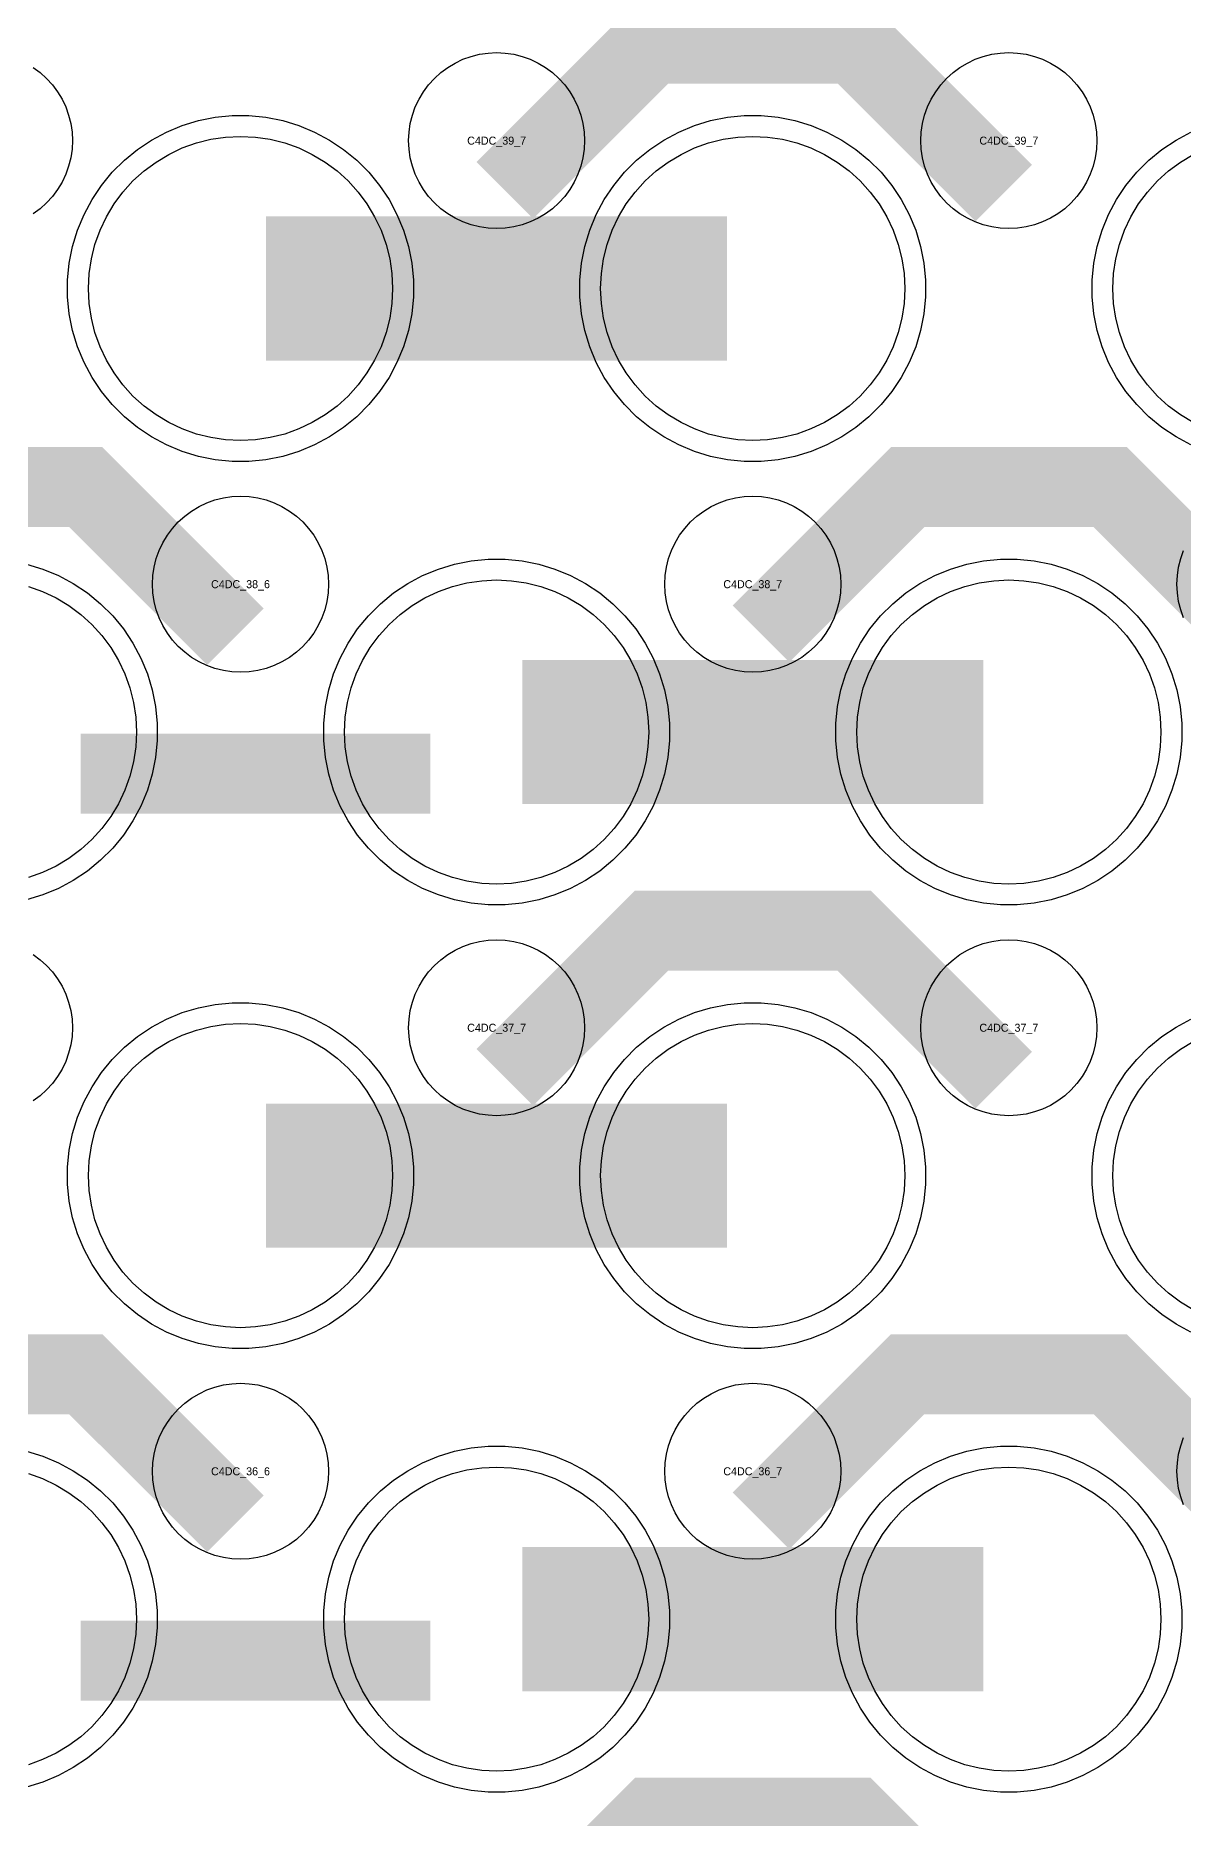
# Model space of a CAD drawing. Extents: x -11880 to 11880, y -14992 to 14992.
# Drawn here: x -9904 to -9546, y -9913 to -9357 of the extents above; entities that cross this region are included whole.
import ezdxf
from ezdxf.enums import TextEntityAlignment as Align

# ---------------------------------------------------------------- set-up
doc = ezdxf.new("R2010")
doc.units = 0
doc.header["$MEASUREMENT"] = 0
for name, color, linetype in [('GDS_775_DT_237', 138, 'CONTINUOUS'), ('RDL1_FS', 34, 'CONTINUOUS'), ('RDL_BS', 160, 'CONTINUOUS')]:
    doc.layers.add(name, color=color, linetype=linetype)

msp = doc.modelspace()

# ---------------------------------------------------------------- linework, layer by layer
at = {"layer": 'RDL1_FS'}
for points in [[(-9840, -9483.074), (-9844.657, -9482.845), (-9849.268, -9482.161), (-9853.791, -9481.029), (-9858.181, -9479.457), (-9862.395, -9477.465), (-9866.395, -9475.067), (-9870.14, -9472.289), (-9873.594, -9469.159), (-9876.724, -9465.705), (-9879.502, -9461.96), (-9881.9, -9457.96), (-9883.892, -9453.746), (-9885.464, -9449.356), (-9886.596, -9444.833), (-9887.28, -9440.222), (-9887.509, -9435.565), (-9887.28, -9430.908), (-9886.596, -9426.297), (-9885.464, -9421.774), (-9883.892, -9417.384), (-9881.9, -9413.17), (-9879.502, -9409.17), (-9876.724, -9405.425), (-9873.594, -9401.971), (-9870.14, -9398.841), (-9866.395, -9396.063), (-9862.395, -9393.665), (-9858.181, -9391.673), (-9853.791, -9390.101), (-9849.268, -9388.969), (-9844.657, -9388.285), (-9840, -9388.056), (-9835.343, -9388.285), (-9830.732, -9388.969), (-9826.209, -9390.101), (-9821.819, -9391.673), (-9817.605, -9393.665), (-9813.605, -9396.063), (-9809.86, -9398.841), (-9806.406, -9401.971), (-9803.276, -9405.425), (-9800.498, -9409.17), (-9798.1, -9413.17), (-9796.108, -9417.384), (-9794.536, -9421.774), (-9793.404, -9426.297), (-9792.72, -9430.908), (-9792.491, -9435.565), (-9792.72, -9440.222), (-9793.404, -9444.833), (-9794.536, -9449.356), (-9796.108, -9453.746), (-9798.1, -9457.96), (-9800.498, -9461.96), (-9803.276, -9465.705), (-9806.406, -9469.159), (-9809.86, -9472.289), (-9813.605, -9475.067), (-9817.605, -9477.465), (-9821.819, -9479.457), (-9826.209, -9481.029), (-9830.732, -9482.161), (-9835.343, -9482.845)], [(-9680, -9483.074), (-9684.657, -9482.845), (-9689.268, -9482.161), (-9693.791, -9481.029), (-9698.181, -9479.457), (-9702.395, -9477.465), (-9706.395, -9475.067), (-9710.14, -9472.289), (-9713.594, -9469.159), (-9716.724, -9465.705), (-9719.502, -9461.96), (-9721.9, -9457.96), (-9723.892, -9453.746), (-9725.464, -9449.356), (-9726.596, -9444.833), (-9727.28, -9440.222), (-9727.509, -9435.565), (-9727.28, -9430.908), (-9726.596, -9426.297), (-9725.464, -9421.774), (-9723.892, -9417.384), (-9721.9, -9413.17), (-9719.502, -9409.17), (-9716.724, -9405.425), (-9713.594, -9401.971), (-9710.14, -9398.841), (-9706.395, -9396.063), (-9702.395, -9393.665), (-9698.181, -9391.673), (-9693.791, -9390.101), (-9689.268, -9388.969), (-9684.657, -9388.285), (-9680, -9388.056), (-9675.343, -9388.285), (-9670.732, -9388.969), (-9666.209, -9390.101), (-9661.819, -9391.673), (-9657.605, -9393.665), (-9653.605, -9396.063), (-9649.86, -9398.841), (-9646.406, -9401.971), (-9643.276, -9405.425), (-9640.498, -9409.17), (-9638.1, -9413.17), (-9636.108, -9417.384), (-9634.536, -9421.774), (-9633.404, -9426.297), (-9632.72, -9430.908), (-9632.491, -9435.565), (-9632.72, -9440.222), (-9633.404, -9444.833), (-9634.536, -9449.356), (-9636.108, -9453.746), (-9638.1, -9457.96), (-9640.498, -9461.96), (-9643.276, -9465.705), (-9646.406, -9469.159), (-9649.86, -9472.289), (-9653.605, -9475.067), (-9657.605, -9477.465), (-9661.819, -9479.457), (-9666.209, -9481.029), (-9670.732, -9482.161), (-9675.343, -9482.845)], [(-9760, -9621.639), (-9764.657, -9621.41), (-9769.268, -9620.726), (-9773.791, -9619.594), (-9778.181, -9618.022), (-9782.395, -9616.03), (-9786.395, -9613.632), (-9790.14, -9610.854), (-9793.594, -9607.724), (-9796.724, -9604.27), (-9799.502, -9600.525), (-9801.9, -9596.525), (-9803.892, -9592.311), (-9805.464, -9587.921), (-9806.596, -9583.398), (-9807.28, -9578.787), (-9807.509, -9574.13), (-9807.28, -9569.473), (-9806.596, -9564.862), (-9805.464, -9560.339), (-9803.892, -9555.949), (-9801.9, -9551.735), (-9799.502, -9547.735), (-9796.724, -9543.99), (-9793.594, -9540.536), (-9790.14, -9537.406), (-9786.395, -9534.628), (-9782.395, -9532.23), (-9778.181, -9530.238), (-9773.791, -9528.666), (-9769.268, -9527.534), (-9764.657, -9526.85), (-9760, -9526.621), (-9755.343, -9526.85), (-9750.732, -9527.534), (-9746.209, -9528.666), (-9741.819, -9530.238), (-9737.605, -9532.23), (-9733.605, -9534.628), (-9729.86, -9537.406), (-9726.406, -9540.536), (-9723.276, -9543.99), (-9720.498, -9547.735), (-9718.1, -9551.735), (-9716.108, -9555.949), (-9714.536, -9560.339), (-9713.404, -9564.862), (-9712.72, -9569.473), (-9712.491, -9574.13), (-9712.72, -9578.787), (-9713.404, -9583.398), (-9714.536, -9587.921), (-9716.108, -9592.311), (-9718.1, -9596.525), (-9720.498, -9600.525), (-9723.276, -9604.27), (-9726.406, -9607.724), (-9729.86, -9610.854), (-9733.605, -9613.632), (-9737.605, -9616.03), (-9741.819, -9618.022), (-9746.209, -9619.594), (-9750.732, -9620.726), (-9755.343, -9621.41)], [(-9600, -9621.639), (-9604.657, -9621.41), (-9609.268, -9620.726), (-9613.791, -9619.594), (-9618.181, -9618.022), (-9622.395, -9616.03), (-9626.395, -9613.632), (-9630.14, -9610.854), (-9633.594, -9607.724), (-9636.724, -9604.27), (-9639.502, -9600.525), (-9641.9, -9596.525), (-9643.892, -9592.311), (-9645.464, -9587.921), (-9646.596, -9583.398), (-9647.28, -9578.787), (-9647.509, -9574.13), (-9647.28, -9569.473), (-9646.596, -9564.862), (-9645.464, -9560.339), (-9643.892, -9555.949), (-9641.9, -9551.735), (-9639.502, -9547.735), (-9636.724, -9543.99), (-9633.594, -9540.536), (-9630.14, -9537.406), (-9626.395, -9534.628), (-9622.395, -9532.23), (-9618.181, -9530.238), (-9613.791, -9528.666), (-9609.268, -9527.534), (-9604.657, -9526.85), (-9600, -9526.621), (-9595.343, -9526.85), (-9590.732, -9527.534), (-9586.209, -9528.666), (-9581.819, -9530.238), (-9577.605, -9532.23), (-9573.605, -9534.628), (-9569.86, -9537.406), (-9566.406, -9540.536), (-9563.276, -9543.99), (-9560.498, -9547.735), (-9558.1, -9551.735), (-9556.108, -9555.949), (-9554.536, -9560.339), (-9553.404, -9564.862), (-9552.72, -9569.473), (-9552.491, -9574.13), (-9552.72, -9578.787), (-9553.404, -9583.398), (-9554.536, -9587.921), (-9556.108, -9592.311), (-9558.1, -9596.525), (-9560.498, -9600.525), (-9563.276, -9604.27), (-9566.406, -9607.724), (-9569.86, -9610.854), (-9573.605, -9613.632), (-9577.605, -9616.03), (-9581.819, -9618.022), (-9586.209, -9619.594), (-9590.732, -9620.726), (-9595.343, -9621.41)], [(-9840, -9760.204), (-9844.657, -9759.975), (-9849.268, -9759.291), (-9853.791, -9758.159), (-9858.181, -9756.587), (-9862.395, -9754.595), (-9866.395, -9752.197), (-9870.14, -9749.419), (-9873.594, -9746.289), (-9876.724, -9742.835), (-9879.502, -9739.09), (-9881.9, -9735.09), (-9883.892, -9730.876), (-9885.464, -9726.486), (-9886.596, -9721.963), (-9887.28, -9717.352), (-9887.509, -9712.695), (-9887.28, -9708.038), (-9886.596, -9703.427), (-9885.464, -9698.904), (-9883.892, -9694.514), (-9881.9, -9690.3), (-9879.502, -9686.3), (-9876.724, -9682.555), (-9873.594, -9679.101), (-9870.14, -9675.971), (-9866.395, -9673.193), (-9862.395, -9670.795), (-9858.181, -9668.803), (-9853.791, -9667.231), (-9849.268, -9666.099), (-9844.657, -9665.415), (-9840, -9665.186), (-9835.343, -9665.415), (-9830.732, -9666.099), (-9826.209, -9667.231), (-9821.819, -9668.803), (-9817.605, -9670.795), (-9813.605, -9673.193), (-9809.86, -9675.971), (-9806.406, -9679.101), (-9803.276, -9682.555), (-9800.498, -9686.3), (-9798.1, -9690.3), (-9796.108, -9694.514), (-9794.536, -9698.904), (-9793.404, -9703.427), (-9792.72, -9708.038), (-9792.491, -9712.695), (-9792.72, -9717.352), (-9793.404, -9721.963), (-9794.536, -9726.486), (-9796.108, -9730.876), (-9798.1, -9735.09), (-9800.498, -9739.09), (-9803.276, -9742.835), (-9806.406, -9746.289), (-9809.86, -9749.419), (-9813.605, -9752.197), (-9817.605, -9754.595), (-9821.819, -9756.587), (-9826.209, -9758.159), (-9830.732, -9759.291), (-9835.343, -9759.975)], [(-9680, -9760.204), (-9684.657, -9759.975), (-9689.268, -9759.291), (-9693.791, -9758.159), (-9698.181, -9756.587), (-9702.395, -9754.595), (-9706.395, -9752.197), (-9710.14, -9749.419), (-9713.594, -9746.289), (-9716.724, -9742.835), (-9719.502, -9739.09), (-9721.9, -9735.09), (-9723.892, -9730.876), (-9725.464, -9726.486), (-9726.596, -9721.963), (-9727.28, -9717.352), (-9727.509, -9712.695), (-9727.28, -9708.038), (-9726.596, -9703.427), (-9725.464, -9698.904), (-9723.892, -9694.514), (-9721.9, -9690.3), (-9719.502, -9686.3), (-9716.724, -9682.555), (-9713.594, -9679.101), (-9710.14, -9675.971), (-9706.395, -9673.193), (-9702.395, -9670.795), (-9698.181, -9668.803), (-9693.791, -9667.231), (-9689.268, -9666.099), (-9684.657, -9665.415), (-9680, -9665.186), (-9675.343, -9665.415), (-9670.732, -9666.099), (-9666.209, -9667.231), (-9661.819, -9668.803), (-9657.605, -9670.795), (-9653.605, -9673.193), (-9649.86, -9675.971), (-9646.406, -9679.101), (-9643.276, -9682.555), (-9640.498, -9686.3), (-9638.1, -9690.3), (-9636.108, -9694.514), (-9634.536, -9698.904), (-9633.404, -9703.427), (-9632.72, -9708.038), (-9632.491, -9712.695), (-9632.72, -9717.352), (-9633.404, -9721.963), (-9634.536, -9726.486), (-9636.108, -9730.876), (-9638.1, -9735.09), (-9640.498, -9739.09), (-9643.276, -9742.835), (-9646.406, -9746.289), (-9649.86, -9749.419), (-9653.605, -9752.197), (-9657.605, -9754.595), (-9661.819, -9756.587), (-9666.209, -9758.159), (-9670.732, -9759.291), (-9675.343, -9759.975)], [(-9760, -9898.769), (-9764.657, -9898.54), (-9769.268, -9897.856), (-9773.791, -9896.724), (-9778.181, -9895.152), (-9782.395, -9893.16), (-9786.395, -9890.762), (-9790.14, -9887.984), (-9793.594, -9884.854), (-9796.724, -9881.4), (-9799.502, -9877.655), (-9801.9, -9873.655), (-9803.892, -9869.441), (-9805.464, -9865.051), (-9806.596, -9860.528), (-9807.28, -9855.917), (-9807.509, -9851.26), (-9807.28, -9846.603), (-9806.596, -9841.992), (-9805.464, -9837.469), (-9803.892, -9833.079), (-9801.9, -9828.865), (-9799.502, -9824.865), (-9796.724, -9821.12), (-9793.594, -9817.666), (-9790.14, -9814.536), (-9786.395, -9811.758), (-9782.395, -9809.36), (-9778.181, -9807.368), (-9773.791, -9805.796), (-9769.268, -9804.664), (-9764.657, -9803.98), (-9760, -9803.751), (-9755.343, -9803.98), (-9750.732, -9804.664), (-9746.209, -9805.796), (-9741.819, -9807.368), (-9737.605, -9809.36), (-9733.605, -9811.758), (-9729.86, -9814.536), (-9726.406, -9817.666), (-9723.276, -9821.12), (-9720.498, -9824.865), (-9718.1, -9828.865), (-9716.108, -9833.079), (-9714.536, -9837.469), (-9713.404, -9841.992), (-9712.72, -9846.603), (-9712.491, -9851.26), (-9712.72, -9855.917), (-9713.404, -9860.528), (-9714.536, -9865.051), (-9716.108, -9869.441), (-9718.1, -9873.655), (-9720.498, -9877.655), (-9723.276, -9881.4), (-9726.406, -9884.854), (-9729.86, -9887.984), (-9733.605, -9890.762), (-9737.605, -9893.16), (-9741.819, -9895.152), (-9746.209, -9896.724), (-9750.732, -9897.856), (-9755.343, -9898.54)], [(-9600, -9898.769), (-9604.657, -9898.54), (-9609.268, -9897.856), (-9613.791, -9896.724), (-9618.181, -9895.152), (-9622.395, -9893.16), (-9626.395, -9890.762), (-9630.14, -9887.984), (-9633.594, -9884.854), (-9636.724, -9881.4), (-9639.502, -9877.655), (-9641.9, -9873.655), (-9643.892, -9869.441), (-9645.464, -9865.051), (-9646.596, -9860.528), (-9647.28, -9855.917), (-9647.509, -9851.26), (-9647.28, -9846.603), (-9646.596, -9841.992), (-9645.464, -9837.469), (-9643.892, -9833.079), (-9641.9, -9828.865), (-9639.502, -9824.865), (-9636.724, -9821.12), (-9633.594, -9817.666), (-9630.14, -9814.536), (-9626.395, -9811.758), (-9622.395, -9809.36), (-9618.181, -9807.368), (-9613.791, -9805.796), (-9609.268, -9804.664), (-9604.657, -9803.98), (-9600, -9803.751), (-9595.343, -9803.98), (-9590.732, -9804.664), (-9586.209, -9805.796), (-9581.819, -9807.368), (-9577.605, -9809.36), (-9573.605, -9811.758), (-9569.86, -9814.536), (-9566.406, -9817.666), (-9563.276, -9821.12), (-9560.498, -9824.865), (-9558.1, -9828.865), (-9556.108, -9833.079), (-9554.536, -9837.469), (-9553.404, -9841.992), (-9552.72, -9846.603), (-9552.491, -9851.26), (-9552.72, -9855.917), (-9553.404, -9860.528), (-9554.536, -9865.051), (-9556.108, -9869.441), (-9558.1, -9873.655), (-9560.498, -9877.655), (-9563.276, -9881.4), (-9566.406, -9884.854), (-9569.86, -9887.984), (-9573.605, -9890.762), (-9577.605, -9893.16), (-9581.819, -9895.152), (-9586.209, -9896.724), (-9590.732, -9897.856), (-9595.343, -9898.54)]]:
    msp.add_lwpolyline(points, close=True, dxfattribs=at)
at = {"layer": 'RDL1_FS', "color": 240, "true_color": 0xed1f24}
for points in [[(-9542.395, -9477.465), (-9546.395, -9475.067), (-9550.14, -9472.289), (-9553.594, -9469.159), (-9556.724, -9465.705), (-9559.502, -9461.96), (-9561.9, -9457.96), (-9563.892, -9453.746), (-9565.464, -9449.356), (-9566.596, -9444.833), (-9567.28, -9440.222), (-9567.509, -9435.565), (-9567.28, -9430.908), (-9566.596, -9426.297), (-9565.464, -9421.774), (-9563.892, -9417.384), (-9561.9, -9413.17), (-9559.502, -9409.17), (-9556.724, -9405.425), (-9553.594, -9401.971), (-9550.14, -9398.841), (-9546.395, -9396.063), (-9542.395, -9393.665)], [(-9542.395, -9754.595), (-9546.395, -9752.197), (-9550.14, -9749.419), (-9553.594, -9746.289), (-9556.724, -9742.835), (-9559.502, -9739.09), (-9561.9, -9735.09), (-9563.892, -9730.876), (-9565.464, -9726.486), (-9566.596, -9721.963), (-9567.28, -9717.352), (-9567.509, -9712.695), (-9567.28, -9708.038), (-9566.596, -9703.427), (-9565.464, -9698.904), (-9563.892, -9694.514), (-9561.9, -9690.3), (-9559.502, -9686.3), (-9556.724, -9682.555), (-9553.594, -9679.101), (-9550.14, -9675.971), (-9546.395, -9673.193), (-9542.395, -9670.795)]]:
    msp.add_lwpolyline(points, dxfattribs=at)
at = {"layer": 'RDL1_FS'}
for points in [[(-9831.998, -9435.565, 45, 45, 0), (-9759.998, -9435.565, 45, 45, 0)], [(-9759.998, -9435.565, 45, 45, 0), (-9687.998, -9435.565, 45, 45, 0)], [(-9751.998, -9574.13, 45, 45, 0), (-9679.998, -9574.13, 45, 45, 0)], [(-9679.998, -9574.13, 45, 45, 0), (-9607.998, -9574.13, 45, 45, 0)], [(-9831.998, -9712.695, 45, 45, 0), (-9759.998, -9712.695, 45, 45, 0)], [(-9759.998, -9712.695, 45, 45, 0), (-9687.998, -9712.695, 45, 45, 0)], [(-9751.998, -9851.26, 45, 45, 0), (-9679.998, -9851.26, 45, 45, 0)], [(-9679.998, -9851.26, 45, 45, 0), (-9607.998, -9851.26, 45, 45, 0)]]:
    msp.add_lwpolyline(points, format="xyseb", dxfattribs=at)
for points in [[(-9906.209, -9528.666), (-9901.819, -9530.238), (-9897.605, -9532.23), (-9893.605, -9534.628), (-9889.86, -9537.406), (-9886.406, -9540.536), (-9883.276, -9543.99), (-9880.498, -9547.735), (-9878.1, -9551.735), (-9876.108, -9555.949), (-9874.536, -9560.339), (-9873.404, -9564.862), (-9872.72, -9569.473), (-9872.491, -9574.13), (-9872.72, -9578.787), (-9873.404, -9583.398), (-9874.536, -9587.921), (-9876.108, -9592.311), (-9878.1, -9596.525), (-9880.498, -9600.525), (-9883.276, -9604.27), (-9886.406, -9607.724), (-9889.86, -9610.854), (-9893.605, -9613.632), (-9897.605, -9616.03), (-9901.819, -9618.022), (-9906.209, -9619.594)], [(-9906.209, -9805.796), (-9901.819, -9807.368), (-9897.605, -9809.36), (-9893.605, -9811.758), (-9889.86, -9814.536), (-9886.406, -9817.666), (-9883.276, -9821.12), (-9880.498, -9824.865), (-9878.1, -9828.865), (-9876.108, -9833.079), (-9874.536, -9837.469), (-9873.404, -9841.992), (-9872.72, -9846.603), (-9872.491, -9851.26), (-9872.72, -9855.917), (-9873.404, -9860.528), (-9874.536, -9865.051), (-9876.108, -9869.441), (-9878.1, -9873.655), (-9880.498, -9877.655), (-9883.276, -9881.4), (-9886.406, -9884.854), (-9889.86, -9887.984), (-9893.605, -9890.762), (-9897.605, -9893.16), (-9901.819, -9895.152), (-9906.209, -9896.724)]]:
    msp.add_lwpolyline(points, dxfattribs=at)
at = {"layer": 'RDL_BS'}
for points in [[(-9757.438, -9404.879, 25, 25, 0), (-9711.623, -9359.064, 25, 25, 0), (-9678.07, -9359.064, 25, 25, 0)], [(-9601.599, -9405.778, 25, 25, 0), (-9648.313, -9359.064, 25, 25, 0), (-9678.071, -9359.064, 25, 25, 0)], [(-9841.599, -9544.343, 25, 25, 0), (-9888.313, -9497.629, 25, 25, 0), (-9918.071, -9497.629, 25, 25, 0)], [(-9677.438, -9543.444, 25, 25, 0), (-9631.623, -9497.629, 25, 25, 0), (-9598.07, -9497.629, 25, 25, 0)], [(-9521.599, -9544.343, 25, 25, 0), (-9568.313, -9497.629, 25, 25, 0), (-9598.071, -9497.629, 25, 25, 0)], [(-9889.984, -9587.143, 25, 25, 0), (-9780.719, -9587.143, 25, 25, 0)], [(-9757.438, -9682.009, 25, 25, 0), (-9711.623, -9636.194, 25, 25, 0), (-9678.07, -9636.194, 25, 25, 0)], [(-9601.599, -9682.908, 25, 25, 0), (-9648.313, -9636.194, 25, 25, 0), (-9678.071, -9636.194, 25, 25, 0)], [(-9841.599, -9821.473, 25, 25, 0), (-9888.313, -9774.759, 25, 25, 0), (-9918.071, -9774.759, 25, 25, 0)], [(-9677.438, -9820.574, 25, 25, 0), (-9631.623, -9774.759, 25, 25, 0), (-9598.07, -9774.759, 25, 25, 0)], [(-9521.599, -9821.473, 25, 25, 0), (-9568.313, -9774.759, 25, 25, 0), (-9598.071, -9774.759, 25, 25, 0)], [(-9889.984, -9864.273, 25, 25, 0), (-9780.719, -9864.273, 25, 25, 0)], [(-9757.438, -9959.134, 25, 25, 0), (-9711.623, -9913.319, 25, 25, 0), (-9678.07, -9913.319, 25, 25, 0)], [(-9601.599, -9960.033, 25, 25, 0), (-9648.313, -9913.319, 25, 25, 0), (-9678.071, -9913.319, 25, 25, 0)]]:
    msp.add_lwpolyline(points, format="xyseb", dxfattribs=at)
for points in [[(-9904.72, -9366.52), (-9902.557, -9368.123), (-9900.558, -9369.935), (-9898.746, -9371.934), (-9897.143, -9374.097), (-9895.75, -9376.421), (-9894.598, -9378.858), (-9893.691, -9381.393), (-9893.034, -9384.012), (-9892.638, -9386.684), (-9892.506, -9389.377), (-9892.638, -9392.07), (-9893.034, -9394.742), (-9893.691, -9397.361), (-9894.598, -9399.896), (-9895.75, -9402.333), (-9897.143, -9404.657), (-9898.746, -9406.82), (-9900.558, -9408.819), (-9902.557, -9410.631), (-9904.72, -9412.234)], [(-9545.402, -9538.461), (-9546.309, -9535.926), (-9546.966, -9533.307), (-9547.362, -9530.635), (-9547.494, -9527.942), (-9547.362, -9525.249), (-9546.966, -9522.577), (-9546.309, -9519.958), (-9545.402, -9517.423)], [(-9906.835, -9521.693), (-9901.795, -9523.224), (-9896.885, -9525.255), (-9892.223, -9527.747), (-9887.809, -9530.694), (-9883.708, -9534.056), (-9879.926, -9537.838), (-9876.564, -9541.939), (-9873.617, -9546.353), (-9871.125, -9551.015), (-9869.094, -9555.925), (-9867.563, -9560.965), (-9866.517, -9566.192), (-9866, -9571.486), (-9866, -9576.774), (-9866.517, -9582.068), (-9867.563, -9587.295), (-9869.094, -9592.335), (-9871.125, -9597.245), (-9873.617, -9601.907), (-9876.564, -9606.321), (-9879.926, -9610.422), (-9883.708, -9614.204), (-9887.809, -9617.566), (-9892.223, -9620.513), (-9896.885, -9623.005), (-9901.795, -9625.036), (-9906.835, -9626.567)], [(-9904.72, -9643.65), (-9902.557, -9645.253), (-9900.558, -9647.065), (-9898.746, -9649.064), (-9897.143, -9651.227), (-9895.75, -9653.551), (-9894.598, -9655.988), (-9893.691, -9658.523), (-9893.034, -9661.142), (-9892.638, -9663.814), (-9892.506, -9666.507), (-9892.638, -9669.2), (-9893.034, -9671.872), (-9893.691, -9674.491), (-9894.598, -9677.026), (-9895.75, -9679.463), (-9897.143, -9681.787), (-9898.746, -9683.95), (-9900.558, -9685.949), (-9902.557, -9687.761), (-9904.72, -9689.364)], [(-9545.402, -9815.591), (-9546.309, -9813.056), (-9546.966, -9810.437), (-9547.362, -9807.765), (-9547.494, -9805.072), (-9547.362, -9802.379), (-9546.966, -9799.707), (-9546.309, -9797.088), (-9545.402, -9794.553)], [(-9906.835, -9798.823), (-9901.795, -9800.354), (-9896.885, -9802.385), (-9892.223, -9804.877), (-9887.809, -9807.824), (-9883.708, -9811.186), (-9879.926, -9814.968), (-9876.564, -9819.069), (-9873.617, -9823.483), (-9871.125, -9828.145), (-9869.094, -9833.055), (-9867.563, -9838.095), (-9866.517, -9843.322), (-9866, -9848.616), (-9866, -9853.904), (-9866.517, -9859.198), (-9867.563, -9864.425), (-9869.094, -9869.465), (-9871.125, -9874.375), (-9873.617, -9879.037), (-9876.564, -9883.451), (-9879.926, -9887.552), (-9883.708, -9891.334), (-9887.809, -9894.696), (-9892.223, -9897.643), (-9896.885, -9900.135), (-9901.795, -9902.166), (-9906.835, -9903.697)]]:
    msp.add_lwpolyline(points, dxfattribs=at)
for points in [[(-9760, -9416.871), (-9762.693, -9416.739), (-9765.365, -9416.343), (-9767.984, -9415.686), (-9770.519, -9414.779), (-9772.956, -9413.627), (-9775.28, -9412.234), (-9777.443, -9410.631), (-9779.442, -9408.819), (-9781.254, -9406.82), (-9782.857, -9404.657), (-9784.25, -9402.333), (-9785.402, -9399.896), (-9786.309, -9397.361), (-9786.966, -9394.742), (-9787.362, -9392.07), (-9787.494, -9389.377), (-9787.362, -9386.684), (-9786.966, -9384.012), (-9786.309, -9381.393), (-9785.402, -9378.858), (-9784.25, -9376.421), (-9782.857, -9374.097), (-9781.254, -9371.934), (-9779.442, -9369.935), (-9777.443, -9368.123), (-9775.28, -9366.52), (-9772.956, -9365.127), (-9770.519, -9363.975), (-9767.984, -9363.068), (-9765.365, -9362.411), (-9762.693, -9362.015), (-9760, -9361.883), (-9757.307, -9362.015), (-9754.635, -9362.411), (-9752.016, -9363.068), (-9749.481, -9363.975), (-9747.044, -9365.127), (-9744.72, -9366.52), (-9742.557, -9368.123), (-9740.558, -9369.935), (-9738.746, -9371.934), (-9737.143, -9374.097), (-9735.75, -9376.421), (-9734.598, -9378.858), (-9733.691, -9381.393), (-9733.034, -9384.012), (-9732.638, -9386.684), (-9732.506, -9389.377), (-9732.638, -9392.07), (-9733.034, -9394.742), (-9733.691, -9397.361), (-9734.598, -9399.896), (-9735.75, -9402.333), (-9737.143, -9404.657), (-9738.746, -9406.82), (-9740.558, -9408.819), (-9742.557, -9410.631), (-9744.72, -9412.234), (-9747.044, -9413.627), (-9749.481, -9414.779), (-9752.016, -9415.686), (-9754.635, -9416.343), (-9757.307, -9416.739)], [(-9600, -9416.871), (-9602.693, -9416.739), (-9605.365, -9416.343), (-9607.984, -9415.686), (-9610.519, -9414.779), (-9612.956, -9413.627), (-9615.28, -9412.234), (-9617.443, -9410.631), (-9619.442, -9408.819), (-9621.254, -9406.82), (-9622.857, -9404.657), (-9624.25, -9402.333), (-9625.402, -9399.896), (-9626.309, -9397.361), (-9626.966, -9394.742), (-9627.362, -9392.07), (-9627.494, -9389.377), (-9627.362, -9386.684), (-9626.966, -9384.012), (-9626.309, -9381.393), (-9625.402, -9378.858), (-9624.25, -9376.421), (-9622.857, -9374.097), (-9621.254, -9371.934), (-9619.442, -9369.935), (-9617.443, -9368.123), (-9615.28, -9366.52), (-9612.956, -9365.127), (-9610.519, -9363.975), (-9607.984, -9363.068), (-9605.365, -9362.411), (-9602.693, -9362.015), (-9600, -9361.883), (-9597.307, -9362.015), (-9594.635, -9362.411), (-9592.016, -9363.068), (-9589.481, -9363.975), (-9587.044, -9365.127), (-9584.72, -9366.52), (-9582.557, -9368.123), (-9580.558, -9369.935), (-9578.746, -9371.934), (-9577.143, -9374.097), (-9575.75, -9376.421), (-9574.598, -9378.858), (-9573.691, -9381.393), (-9573.034, -9384.012), (-9572.638, -9386.684), (-9572.506, -9389.377), (-9572.638, -9392.07), (-9573.034, -9394.742), (-9573.691, -9397.361), (-9574.598, -9399.896), (-9575.75, -9402.333), (-9577.143, -9404.657), (-9578.746, -9406.82), (-9580.558, -9408.819), (-9582.557, -9410.631), (-9584.72, -9412.234), (-9587.044, -9413.627), (-9589.481, -9414.779), (-9592.016, -9415.686), (-9594.635, -9416.343), (-9597.307, -9416.739)], [(-9842.644, -9489.565), (-9847.938, -9489.048), (-9853.165, -9488.002), (-9858.205, -9486.471), (-9863.115, -9484.44), (-9867.777, -9481.948), (-9872.191, -9479.001), (-9876.292, -9475.639), (-9880.074, -9471.857), (-9883.436, -9467.756), (-9886.383, -9463.342), (-9888.875, -9458.68), (-9890.906, -9453.77), (-9892.437, -9448.73), (-9893.483, -9443.503), (-9894, -9438.209), (-9894, -9432.921), (-9893.483, -9427.627), (-9892.437, -9422.4), (-9890.906, -9417.36), (-9888.875, -9412.45), (-9886.383, -9407.788), (-9883.436, -9403.374), (-9880.074, -9399.273), (-9876.292, -9395.491), (-9872.191, -9392.129), (-9867.777, -9389.182), (-9863.115, -9386.69), (-9858.205, -9384.659), (-9853.165, -9383.128), (-9847.938, -9382.082), (-9842.644, -9381.565), (-9837.356, -9381.565), (-9832.062, -9382.082), (-9826.835, -9383.128), (-9821.795, -9384.659), (-9816.885, -9386.69), (-9812.223, -9389.182), (-9807.809, -9392.129), (-9803.708, -9395.491), (-9799.926, -9399.273), (-9796.564, -9403.374), (-9793.617, -9407.788), (-9791.125, -9412.45), (-9789.094, -9417.36), (-9787.563, -9422.4), (-9786.517, -9427.627), (-9786, -9432.921), (-9786, -9438.209), (-9786.517, -9443.503), (-9787.563, -9448.73), (-9789.094, -9453.77), (-9791.125, -9458.68), (-9793.617, -9463.342), (-9796.564, -9467.756), (-9799.926, -9471.857), (-9803.708, -9475.639), (-9807.809, -9479.001), (-9812.223, -9481.948), (-9816.885, -9484.44), (-9821.795, -9486.471), (-9826.835, -9488.002), (-9832.062, -9489.048), (-9837.356, -9489.565)], [(-9682.644, -9489.565), (-9687.938, -9489.048), (-9693.165, -9488.002), (-9698.205, -9486.471), (-9703.115, -9484.44), (-9707.777, -9481.948), (-9712.191, -9479.001), (-9716.292, -9475.639), (-9720.074, -9471.857), (-9723.436, -9467.756), (-9726.383, -9463.342), (-9728.875, -9458.68), (-9730.906, -9453.77), (-9732.437, -9448.73), (-9733.483, -9443.503), (-9734, -9438.209), (-9734, -9432.921), (-9733.483, -9427.627), (-9732.437, -9422.4), (-9730.906, -9417.36), (-9728.875, -9412.45), (-9726.383, -9407.788), (-9723.436, -9403.374), (-9720.074, -9399.273), (-9716.292, -9395.491), (-9712.191, -9392.129), (-9707.777, -9389.182), (-9703.115, -9386.69), (-9698.205, -9384.659), (-9693.165, -9383.128), (-9687.938, -9382.082), (-9682.644, -9381.565), (-9677.356, -9381.565), (-9672.062, -9382.082), (-9666.835, -9383.128), (-9661.795, -9384.659), (-9656.885, -9386.69), (-9652.223, -9389.182), (-9647.809, -9392.129), (-9643.708, -9395.491), (-9639.926, -9399.273), (-9636.564, -9403.374), (-9633.617, -9407.788), (-9631.125, -9412.45), (-9629.094, -9417.36), (-9627.563, -9422.4), (-9626.517, -9427.627), (-9626, -9432.921), (-9626, -9438.209), (-9626.517, -9443.503), (-9627.563, -9448.73), (-9629.094, -9453.77), (-9631.125, -9458.68), (-9633.617, -9463.342), (-9636.564, -9467.756), (-9639.926, -9471.857), (-9643.708, -9475.639), (-9647.809, -9479.001), (-9652.223, -9481.948), (-9656.885, -9484.44), (-9661.795, -9486.471), (-9666.835, -9488.002), (-9672.062, -9489.048), (-9677.356, -9489.565)], [(-9840, -9555.436), (-9842.693, -9555.304), (-9845.365, -9554.908), (-9847.984, -9554.251), (-9850.519, -9553.344), (-9852.956, -9552.192), (-9855.28, -9550.799), (-9857.443, -9549.196), (-9859.442, -9547.384), (-9861.254, -9545.385), (-9862.857, -9543.222), (-9864.25, -9540.898), (-9865.402, -9538.461), (-9866.309, -9535.926), (-9866.966, -9533.307), (-9867.362, -9530.635), (-9867.494, -9527.942), (-9867.362, -9525.249), (-9866.966, -9522.577), (-9866.309, -9519.958), (-9865.402, -9517.423), (-9864.25, -9514.986), (-9862.857, -9512.662), (-9861.254, -9510.499), (-9859.442, -9508.5), (-9857.443, -9506.688), (-9855.28, -9505.085), (-9852.956, -9503.692), (-9850.519, -9502.54), (-9847.984, -9501.633), (-9845.365, -9500.976), (-9842.693, -9500.58), (-9840, -9500.448), (-9837.307, -9500.58), (-9834.635, -9500.976), (-9832.016, -9501.633), (-9829.481, -9502.54), (-9827.044, -9503.692), (-9824.72, -9505.085), (-9822.557, -9506.688), (-9820.558, -9508.5), (-9818.746, -9510.499), (-9817.143, -9512.662), (-9815.75, -9514.986), (-9814.598, -9517.423), (-9813.691, -9519.958), (-9813.034, -9522.577), (-9812.638, -9525.249), (-9812.506, -9527.942), (-9812.638, -9530.635), (-9813.034, -9533.307), (-9813.691, -9535.926), (-9814.598, -9538.461), (-9815.75, -9540.898), (-9817.143, -9543.222), (-9818.746, -9545.385), (-9820.558, -9547.384), (-9822.557, -9549.196), (-9824.72, -9550.799), (-9827.044, -9552.192), (-9829.481, -9553.344), (-9832.016, -9554.251), (-9834.635, -9554.908), (-9837.307, -9555.304)], [(-9680, -9555.436), (-9682.693, -9555.304), (-9685.365, -9554.908), (-9687.984, -9554.251), (-9690.519, -9553.344), (-9692.956, -9552.192), (-9695.28, -9550.799), (-9697.443, -9549.196), (-9699.442, -9547.384), (-9701.254, -9545.385), (-9702.857, -9543.222), (-9704.25, -9540.898), (-9705.402, -9538.461), (-9706.309, -9535.926), (-9706.966, -9533.307), (-9707.362, -9530.635), (-9707.494, -9527.942), (-9707.362, -9525.249), (-9706.966, -9522.577), (-9706.309, -9519.958), (-9705.402, -9517.423), (-9704.25, -9514.986), (-9702.857, -9512.662), (-9701.254, -9510.499), (-9699.442, -9508.5), (-9697.443, -9506.688), (-9695.28, -9505.085), (-9692.956, -9503.692), (-9690.519, -9502.54), (-9687.984, -9501.633), (-9685.365, -9500.976), (-9682.693, -9500.58), (-9680, -9500.448), (-9677.307, -9500.58), (-9674.635, -9500.976), (-9672.016, -9501.633), (-9669.481, -9502.54), (-9667.044, -9503.692), (-9664.72, -9505.085), (-9662.557, -9506.688), (-9660.558, -9508.5), (-9658.746, -9510.499), (-9657.143, -9512.662), (-9655.75, -9514.986), (-9654.598, -9517.423), (-9653.691, -9519.958), (-9653.034, -9522.577), (-9652.638, -9525.249), (-9652.506, -9527.942), (-9652.638, -9530.635), (-9653.034, -9533.307), (-9653.691, -9535.926), (-9654.598, -9538.461), (-9655.75, -9540.898), (-9657.143, -9543.222), (-9658.746, -9545.385), (-9660.558, -9547.384), (-9662.557, -9549.196), (-9664.72, -9550.799), (-9667.044, -9552.192), (-9669.481, -9553.344), (-9672.016, -9554.251), (-9674.635, -9554.908), (-9677.307, -9555.304)], [(-9762.644, -9628.13), (-9767.938, -9627.613), (-9773.165, -9626.567), (-9778.205, -9625.036), (-9783.115, -9623.005), (-9787.777, -9620.513), (-9792.191, -9617.566), (-9796.292, -9614.204), (-9800.074, -9610.422), (-9803.436, -9606.321), (-9806.383, -9601.907), (-9808.875, -9597.245), (-9810.906, -9592.335), (-9812.437, -9587.295), (-9813.483, -9582.068), (-9814, -9576.774), (-9814, -9571.486), (-9813.483, -9566.192), (-9812.437, -9560.965), (-9810.906, -9555.925), (-9808.875, -9551.015), (-9806.383, -9546.353), (-9803.436, -9541.939), (-9800.074, -9537.838), (-9796.292, -9534.056), (-9792.191, -9530.694), (-9787.777, -9527.747), (-9783.115, -9525.255), (-9778.205, -9523.224), (-9773.165, -9521.693), (-9767.938, -9520.647), (-9762.644, -9520.13), (-9757.356, -9520.13), (-9752.062, -9520.647), (-9746.835, -9521.693), (-9741.795, -9523.224), (-9736.885, -9525.255), (-9732.223, -9527.747), (-9727.809, -9530.694), (-9723.708, -9534.056), (-9719.926, -9537.838), (-9716.564, -9541.939), (-9713.617, -9546.353), (-9711.125, -9551.015), (-9709.094, -9555.925), (-9707.563, -9560.965), (-9706.517, -9566.192), (-9706, -9571.486), (-9706, -9576.774), (-9706.517, -9582.068), (-9707.563, -9587.295), (-9709.094, -9592.335), (-9711.125, -9597.245), (-9713.617, -9601.907), (-9716.564, -9606.321), (-9719.926, -9610.422), (-9723.708, -9614.204), (-9727.809, -9617.566), (-9732.223, -9620.513), (-9736.885, -9623.005), (-9741.795, -9625.036), (-9746.835, -9626.567), (-9752.062, -9627.613), (-9757.356, -9628.13)], [(-9602.644, -9628.13), (-9607.938, -9627.613), (-9613.165, -9626.567), (-9618.205, -9625.036), (-9623.115, -9623.005), (-9627.777, -9620.513), (-9632.191, -9617.566), (-9636.292, -9614.204), (-9640.074, -9610.422), (-9643.436, -9606.321), (-9646.383, -9601.907), (-9648.875, -9597.245), (-9650.906, -9592.335), (-9652.437, -9587.295), (-9653.483, -9582.068), (-9654, -9576.774), (-9654, -9571.486), (-9653.483, -9566.192), (-9652.437, -9560.965), (-9650.906, -9555.925), (-9648.875, -9551.015), (-9646.383, -9546.353), (-9643.436, -9541.939), (-9640.074, -9537.838), (-9636.292, -9534.056), (-9632.191, -9530.694), (-9627.777, -9527.747), (-9623.115, -9525.255), (-9618.205, -9523.224), (-9613.165, -9521.693), (-9607.938, -9520.647), (-9602.644, -9520.13), (-9597.356, -9520.13), (-9592.062, -9520.647), (-9586.835, -9521.693), (-9581.795, -9523.224), (-9576.885, -9525.255), (-9572.223, -9527.747), (-9567.809, -9530.694), (-9563.708, -9534.056), (-9559.926, -9537.838), (-9556.564, -9541.939), (-9553.617, -9546.353), (-9551.125, -9551.015), (-9549.094, -9555.925), (-9547.563, -9560.965), (-9546.517, -9566.192), (-9546, -9571.486), (-9546, -9576.774), (-9546.517, -9582.068), (-9547.563, -9587.295), (-9549.094, -9592.335), (-9551.125, -9597.245), (-9553.617, -9601.907), (-9556.564, -9606.321), (-9559.926, -9610.422), (-9563.708, -9614.204), (-9567.809, -9617.566), (-9572.223, -9620.513), (-9576.885, -9623.005), (-9581.795, -9625.036), (-9586.835, -9626.567), (-9592.062, -9627.613), (-9597.356, -9628.13)], [(-9760, -9694.001), (-9762.693, -9693.869), (-9765.365, -9693.473), (-9767.984, -9692.816), (-9770.519, -9691.909), (-9772.956, -9690.757), (-9775.28, -9689.364), (-9777.443, -9687.761), (-9779.442, -9685.949), (-9781.254, -9683.95), (-9782.857, -9681.787), (-9784.25, -9679.463), (-9785.402, -9677.026), (-9786.309, -9674.491), (-9786.966, -9671.872), (-9787.362, -9669.2), (-9787.494, -9666.507), (-9787.362, -9663.814), (-9786.966, -9661.142), (-9786.309, -9658.523), (-9785.402, -9655.988), (-9784.25, -9653.551), (-9782.857, -9651.227), (-9781.254, -9649.064), (-9779.442, -9647.065), (-9777.443, -9645.253), (-9775.28, -9643.65), (-9772.956, -9642.257), (-9770.519, -9641.105), (-9767.984, -9640.198), (-9765.365, -9639.541), (-9762.693, -9639.145), (-9760, -9639.013), (-9757.307, -9639.145), (-9754.635, -9639.541), (-9752.016, -9640.198), (-9749.481, -9641.105), (-9747.044, -9642.257), (-9744.72, -9643.65), (-9742.557, -9645.253), (-9740.558, -9647.065), (-9738.746, -9649.064), (-9737.143, -9651.227), (-9735.75, -9653.551), (-9734.598, -9655.988), (-9733.691, -9658.523), (-9733.034, -9661.142), (-9732.638, -9663.814), (-9732.506, -9666.507), (-9732.638, -9669.2), (-9733.034, -9671.872), (-9733.691, -9674.491), (-9734.598, -9677.026), (-9735.75, -9679.463), (-9737.143, -9681.787), (-9738.746, -9683.95), (-9740.558, -9685.949), (-9742.557, -9687.761), (-9744.72, -9689.364), (-9747.044, -9690.757), (-9749.481, -9691.909), (-9752.016, -9692.816), (-9754.635, -9693.473), (-9757.307, -9693.869)], [(-9600, -9694.001), (-9602.693, -9693.869), (-9605.365, -9693.473), (-9607.984, -9692.816), (-9610.519, -9691.909), (-9612.956, -9690.757), (-9615.28, -9689.364), (-9617.443, -9687.761), (-9619.442, -9685.949), (-9621.254, -9683.95), (-9622.857, -9681.787), (-9624.25, -9679.463), (-9625.402, -9677.026), (-9626.309, -9674.491), (-9626.966, -9671.872), (-9627.362, -9669.2), (-9627.494, -9666.507), (-9627.362, -9663.814), (-9626.966, -9661.142), (-9626.309, -9658.523), (-9625.402, -9655.988), (-9624.25, -9653.551), (-9622.857, -9651.227), (-9621.254, -9649.064), (-9619.442, -9647.065), (-9617.443, -9645.253), (-9615.28, -9643.65), (-9612.956, -9642.257), (-9610.519, -9641.105), (-9607.984, -9640.198), (-9605.365, -9639.541), (-9602.693, -9639.145), (-9600, -9639.013), (-9597.307, -9639.145), (-9594.635, -9639.541), (-9592.016, -9640.198), (-9589.481, -9641.105), (-9587.044, -9642.257), (-9584.72, -9643.65), (-9582.557, -9645.253), (-9580.558, -9647.065), (-9578.746, -9649.064), (-9577.143, -9651.227), (-9575.75, -9653.551), (-9574.598, -9655.988), (-9573.691, -9658.523), (-9573.034, -9661.142), (-9572.638, -9663.814), (-9572.506, -9666.507), (-9572.638, -9669.2), (-9573.034, -9671.872), (-9573.691, -9674.491), (-9574.598, -9677.026), (-9575.75, -9679.463), (-9577.143, -9681.787), (-9578.746, -9683.95), (-9580.558, -9685.949), (-9582.557, -9687.761), (-9584.72, -9689.364), (-9587.044, -9690.757), (-9589.481, -9691.909), (-9592.016, -9692.816), (-9594.635, -9693.473), (-9597.307, -9693.869)], [(-9842.644, -9766.695), (-9847.938, -9766.178), (-9853.165, -9765.132), (-9858.205, -9763.601), (-9863.115, -9761.57), (-9867.777, -9759.078), (-9872.191, -9756.131), (-9876.292, -9752.769), (-9880.074, -9748.987), (-9883.436, -9744.886), (-9886.383, -9740.472), (-9888.875, -9735.81), (-9890.906, -9730.9), (-9892.437, -9725.86), (-9893.483, -9720.633), (-9894, -9715.339), (-9894, -9710.051), (-9893.483, -9704.757), (-9892.437, -9699.53), (-9890.906, -9694.49), (-9888.875, -9689.58), (-9886.383, -9684.918), (-9883.436, -9680.504), (-9880.074, -9676.403), (-9876.292, -9672.621), (-9872.191, -9669.259), (-9867.777, -9666.312), (-9863.115, -9663.82), (-9858.205, -9661.789), (-9853.165, -9660.258), (-9847.938, -9659.212), (-9842.644, -9658.695), (-9837.356, -9658.695), (-9832.062, -9659.212), (-9826.835, -9660.258), (-9821.795, -9661.789), (-9816.885, -9663.82), (-9812.223, -9666.312), (-9807.809, -9669.259), (-9803.708, -9672.621), (-9799.926, -9676.403), (-9796.564, -9680.504), (-9793.617, -9684.918), (-9791.125, -9689.58), (-9789.094, -9694.49), (-9787.563, -9699.53), (-9786.517, -9704.757), (-9786, -9710.051), (-9786, -9715.339), (-9786.517, -9720.633), (-9787.563, -9725.86), (-9789.094, -9730.9), (-9791.125, -9735.81), (-9793.617, -9740.472), (-9796.564, -9744.886), (-9799.926, -9748.987), (-9803.708, -9752.769), (-9807.809, -9756.131), (-9812.223, -9759.078), (-9816.885, -9761.57), (-9821.795, -9763.601), (-9826.835, -9765.132), (-9832.062, -9766.178), (-9837.356, -9766.695)], [(-9682.644, -9766.695), (-9687.938, -9766.178), (-9693.165, -9765.132), (-9698.205, -9763.601), (-9703.115, -9761.57), (-9707.777, -9759.078), (-9712.191, -9756.131), (-9716.292, -9752.769), (-9720.074, -9748.987), (-9723.436, -9744.886), (-9726.383, -9740.472), (-9728.875, -9735.81), (-9730.906, -9730.9), (-9732.437, -9725.86), (-9733.483, -9720.633), (-9734, -9715.339), (-9734, -9710.051), (-9733.483, -9704.757), (-9732.437, -9699.53), (-9730.906, -9694.49), (-9728.875, -9689.58), (-9726.383, -9684.918), (-9723.436, -9680.504), (-9720.074, -9676.403), (-9716.292, -9672.621), (-9712.191, -9669.259), (-9707.777, -9666.312), (-9703.115, -9663.82), (-9698.205, -9661.789), (-9693.165, -9660.258), (-9687.938, -9659.212), (-9682.644, -9658.695), (-9677.356, -9658.695), (-9672.062, -9659.212), (-9666.835, -9660.258), (-9661.795, -9661.789), (-9656.885, -9663.82), (-9652.223, -9666.312), (-9647.809, -9669.259), (-9643.708, -9672.621), (-9639.926, -9676.403), (-9636.564, -9680.504), (-9633.617, -9684.918), (-9631.125, -9689.58), (-9629.094, -9694.49), (-9627.563, -9699.53), (-9626.517, -9704.757), (-9626, -9710.051), (-9626, -9715.339), (-9626.517, -9720.633), (-9627.563, -9725.86), (-9629.094, -9730.9), (-9631.125, -9735.81), (-9633.617, -9740.472), (-9636.564, -9744.886), (-9639.926, -9748.987), (-9643.708, -9752.769), (-9647.809, -9756.131), (-9652.223, -9759.078), (-9656.885, -9761.57), (-9661.795, -9763.601), (-9666.835, -9765.132), (-9672.062, -9766.178), (-9677.356, -9766.695)], [(-9840, -9832.566), (-9842.693, -9832.434), (-9845.365, -9832.038), (-9847.984, -9831.381), (-9850.519, -9830.474), (-9852.956, -9829.322), (-9855.28, -9827.929), (-9857.443, -9826.326), (-9859.442, -9824.514), (-9861.254, -9822.515), (-9862.857, -9820.352), (-9864.25, -9818.028), (-9865.402, -9815.591), (-9866.309, -9813.056), (-9866.966, -9810.437), (-9867.362, -9807.765), (-9867.494, -9805.072), (-9867.362, -9802.379), (-9866.966, -9799.707), (-9866.309, -9797.088), (-9865.402, -9794.553), (-9864.25, -9792.116), (-9862.857, -9789.792), (-9861.254, -9787.629), (-9859.442, -9785.63), (-9857.443, -9783.818), (-9855.28, -9782.215), (-9852.956, -9780.822), (-9850.519, -9779.67), (-9847.984, -9778.763), (-9845.365, -9778.106), (-9842.693, -9777.71), (-9840, -9777.578), (-9837.307, -9777.71), (-9834.635, -9778.106), (-9832.016, -9778.763), (-9829.481, -9779.67), (-9827.044, -9780.822), (-9824.72, -9782.215), (-9822.557, -9783.818), (-9820.558, -9785.63), (-9818.746, -9787.629), (-9817.143, -9789.792), (-9815.75, -9792.116), (-9814.598, -9794.553), (-9813.691, -9797.088), (-9813.034, -9799.707), (-9812.638, -9802.379), (-9812.506, -9805.072), (-9812.638, -9807.765), (-9813.034, -9810.437), (-9813.691, -9813.056), (-9814.598, -9815.591), (-9815.75, -9818.028), (-9817.143, -9820.352), (-9818.746, -9822.515), (-9820.558, -9824.514), (-9822.557, -9826.326), (-9824.72, -9827.929), (-9827.044, -9829.322), (-9829.481, -9830.474), (-9832.016, -9831.381), (-9834.635, -9832.038), (-9837.307, -9832.434)], [(-9680, -9832.566), (-9682.693, -9832.434), (-9685.365, -9832.038), (-9687.984, -9831.381), (-9690.519, -9830.474), (-9692.956, -9829.322), (-9695.28, -9827.929), (-9697.443, -9826.326), (-9699.442, -9824.514), (-9701.254, -9822.515), (-9702.857, -9820.352), (-9704.25, -9818.028), (-9705.402, -9815.591), (-9706.309, -9813.056), (-9706.966, -9810.437), (-9707.362, -9807.765), (-9707.494, -9805.072), (-9707.362, -9802.379), (-9706.966, -9799.707), (-9706.309, -9797.088), (-9705.402, -9794.553), (-9704.25, -9792.116), (-9702.857, -9789.792), (-9701.254, -9787.629), (-9699.442, -9785.63), (-9697.443, -9783.818), (-9695.28, -9782.215), (-9692.956, -9780.822), (-9690.519, -9779.67), (-9687.984, -9778.763), (-9685.365, -9778.106), (-9682.693, -9777.71), (-9680, -9777.578), (-9677.307, -9777.71), (-9674.635, -9778.106), (-9672.016, -9778.763), (-9669.481, -9779.67), (-9667.044, -9780.822), (-9664.72, -9782.215), (-9662.557, -9783.818), (-9660.558, -9785.63), (-9658.746, -9787.629), (-9657.143, -9789.792), (-9655.75, -9792.116), (-9654.598, -9794.553), (-9653.691, -9797.088), (-9653.034, -9799.707), (-9652.638, -9802.379), (-9652.506, -9805.072), (-9652.638, -9807.765), (-9653.034, -9810.437), (-9653.691, -9813.056), (-9654.598, -9815.591), (-9655.75, -9818.028), (-9657.143, -9820.352), (-9658.746, -9822.515), (-9660.558, -9824.514), (-9662.557, -9826.326), (-9664.72, -9827.929), (-9667.044, -9829.322), (-9669.481, -9830.474), (-9672.016, -9831.381), (-9674.635, -9832.038), (-9677.307, -9832.434)], [(-9762.644, -9905.26), (-9767.938, -9904.743), (-9773.165, -9903.697), (-9778.205, -9902.166), (-9783.115, -9900.135), (-9787.777, -9897.643), (-9792.191, -9894.696), (-9796.292, -9891.334), (-9800.074, -9887.552), (-9803.436, -9883.451), (-9806.383, -9879.037), (-9808.875, -9874.375), (-9810.906, -9869.465), (-9812.437, -9864.425), (-9813.483, -9859.198), (-9814, -9853.904), (-9814, -9848.616), (-9813.483, -9843.322), (-9812.437, -9838.095), (-9810.906, -9833.055), (-9808.875, -9828.145), (-9806.383, -9823.483), (-9803.436, -9819.069), (-9800.074, -9814.968), (-9796.292, -9811.186), (-9792.191, -9807.824), (-9787.777, -9804.877), (-9783.115, -9802.385), (-9778.205, -9800.354), (-9773.165, -9798.823), (-9767.938, -9797.777), (-9762.644, -9797.26), (-9757.356, -9797.26), (-9752.062, -9797.777), (-9746.835, -9798.823), (-9741.795, -9800.354), (-9736.885, -9802.385), (-9732.223, -9804.877), (-9727.809, -9807.824), (-9723.708, -9811.186), (-9719.926, -9814.968), (-9716.564, -9819.069), (-9713.617, -9823.483), (-9711.125, -9828.145), (-9709.094, -9833.055), (-9707.563, -9838.095), (-9706.517, -9843.322), (-9706, -9848.616), (-9706, -9853.904), (-9706.517, -9859.198), (-9707.563, -9864.425), (-9709.094, -9869.465), (-9711.125, -9874.375), (-9713.617, -9879.037), (-9716.564, -9883.451), (-9719.926, -9887.552), (-9723.708, -9891.334), (-9727.809, -9894.696), (-9732.223, -9897.643), (-9736.885, -9900.135), (-9741.795, -9902.166), (-9746.835, -9903.697), (-9752.062, -9904.743), (-9757.356, -9905.26)], [(-9602.644, -9905.26), (-9607.938, -9904.743), (-9613.165, -9903.697), (-9618.205, -9902.166), (-9623.115, -9900.135), (-9627.777, -9897.643), (-9632.191, -9894.696), (-9636.292, -9891.334), (-9640.074, -9887.552), (-9643.436, -9883.451), (-9646.383, -9879.037), (-9648.875, -9874.375), (-9650.906, -9869.465), (-9652.437, -9864.425), (-9653.483, -9859.198), (-9654, -9853.904), (-9654, -9848.616), (-9653.483, -9843.322), (-9652.437, -9838.095), (-9650.906, -9833.055), (-9648.875, -9828.145), (-9646.383, -9823.483), (-9643.436, -9819.069), (-9640.074, -9814.968), (-9636.292, -9811.186), (-9632.191, -9807.824), (-9627.777, -9804.877), (-9623.115, -9802.385), (-9618.205, -9800.354), (-9613.165, -9798.823), (-9607.938, -9797.777), (-9602.644, -9797.26), (-9597.356, -9797.26), (-9592.062, -9797.777), (-9586.835, -9798.823), (-9581.795, -9800.354), (-9576.885, -9802.385), (-9572.223, -9804.877), (-9567.809, -9807.824), (-9563.708, -9811.186), (-9559.926, -9814.968), (-9556.564, -9819.069), (-9553.617, -9823.483), (-9551.125, -9828.145), (-9549.094, -9833.055), (-9547.563, -9838.095), (-9546.517, -9843.322), (-9546, -9848.616), (-9546, -9853.904), (-9546.517, -9859.198), (-9547.563, -9864.425), (-9549.094, -9869.465), (-9551.125, -9874.375), (-9553.617, -9879.037), (-9556.564, -9883.451), (-9559.926, -9887.552), (-9563.708, -9891.334), (-9567.809, -9894.696), (-9572.223, -9897.643), (-9576.885, -9900.135), (-9581.795, -9902.166), (-9586.835, -9903.697), (-9592.062, -9904.743), (-9597.356, -9905.26)]]:
    msp.add_lwpolyline(points, close=True, dxfattribs=at)
at = {"layer": 'RDL_BS', "color": 240, "true_color": 0xed1f24}
for points in [[(-9543.115, -9484.44), (-9547.777, -9481.948), (-9552.191, -9479.001), (-9556.292, -9475.639), (-9560.074, -9471.857), (-9563.436, -9467.756), (-9566.383, -9463.342), (-9568.875, -9458.68), (-9570.906, -9453.77), (-9572.437, -9448.73), (-9573.483, -9443.503), (-9574, -9438.209), (-9574, -9432.921), (-9573.483, -9427.627), (-9572.437, -9422.4), (-9570.906, -9417.36), (-9568.875, -9412.45), (-9566.383, -9407.788), (-9563.436, -9403.374), (-9560.074, -9399.273), (-9556.292, -9395.491), (-9552.191, -9392.129), (-9547.777, -9389.182), (-9543.115, -9386.69)], [(-9543.115, -9761.57), (-9547.777, -9759.078), (-9552.191, -9756.131), (-9556.292, -9752.769), (-9560.074, -9748.987), (-9563.436, -9744.886), (-9566.383, -9740.472), (-9568.875, -9735.81), (-9570.906, -9730.9), (-9572.437, -9725.86), (-9573.483, -9720.633), (-9574, -9715.339), (-9574, -9710.051), (-9573.483, -9704.757), (-9572.437, -9699.53), (-9570.906, -9694.49), (-9568.875, -9689.58), (-9566.383, -9684.918), (-9563.436, -9680.504), (-9560.074, -9676.403), (-9556.292, -9672.621), (-9552.191, -9669.259), (-9547.777, -9666.312), (-9543.115, -9663.82)]]:
    msp.add_lwpolyline(points, dxfattribs=at)

# ---------------------------------------------------------------- texts
at = {"layer": 'GDS_775_DT_237'}
for s, p in [('C4DC_39_7', (-9760, -9389.377)), ('C4DC_39_7', (-9760, -9389.377)), ('C4DC_39_7', (-9600, -9389.377)), ('C4DC_39_7', (-9600, -9389.377)), ('C4DC_38_6', (-9840, -9527.942)), ('C4DC_38_6', (-9840, -9527.942)), ('C4DC_38_7', (-9680, -9527.942)), ('C4DC_38_7', (-9680, -9527.942)), ('C4DC_37_7', (-9760, -9666.507)), ('C4DC_37_7', (-9760, -9666.507)), ('C4DC_37_7', (-9600, -9666.507)), ('C4DC_37_7', (-9600, -9666.507)), ('C4DC_36_6', (-9840, -9805.072)), ('C4DC_36_6', (-9840, -9805.072)), ('C4DC_36_7', (-9680, -9805.072)), ('C4DC_36_7', (-9680, -9805.072))]:
    msp.add_text(s, height=2.5, dxfattribs=at).set_placement(p, align=Align.MIDDLE_CENTER)

doc.saveas('drawing.dxf')
